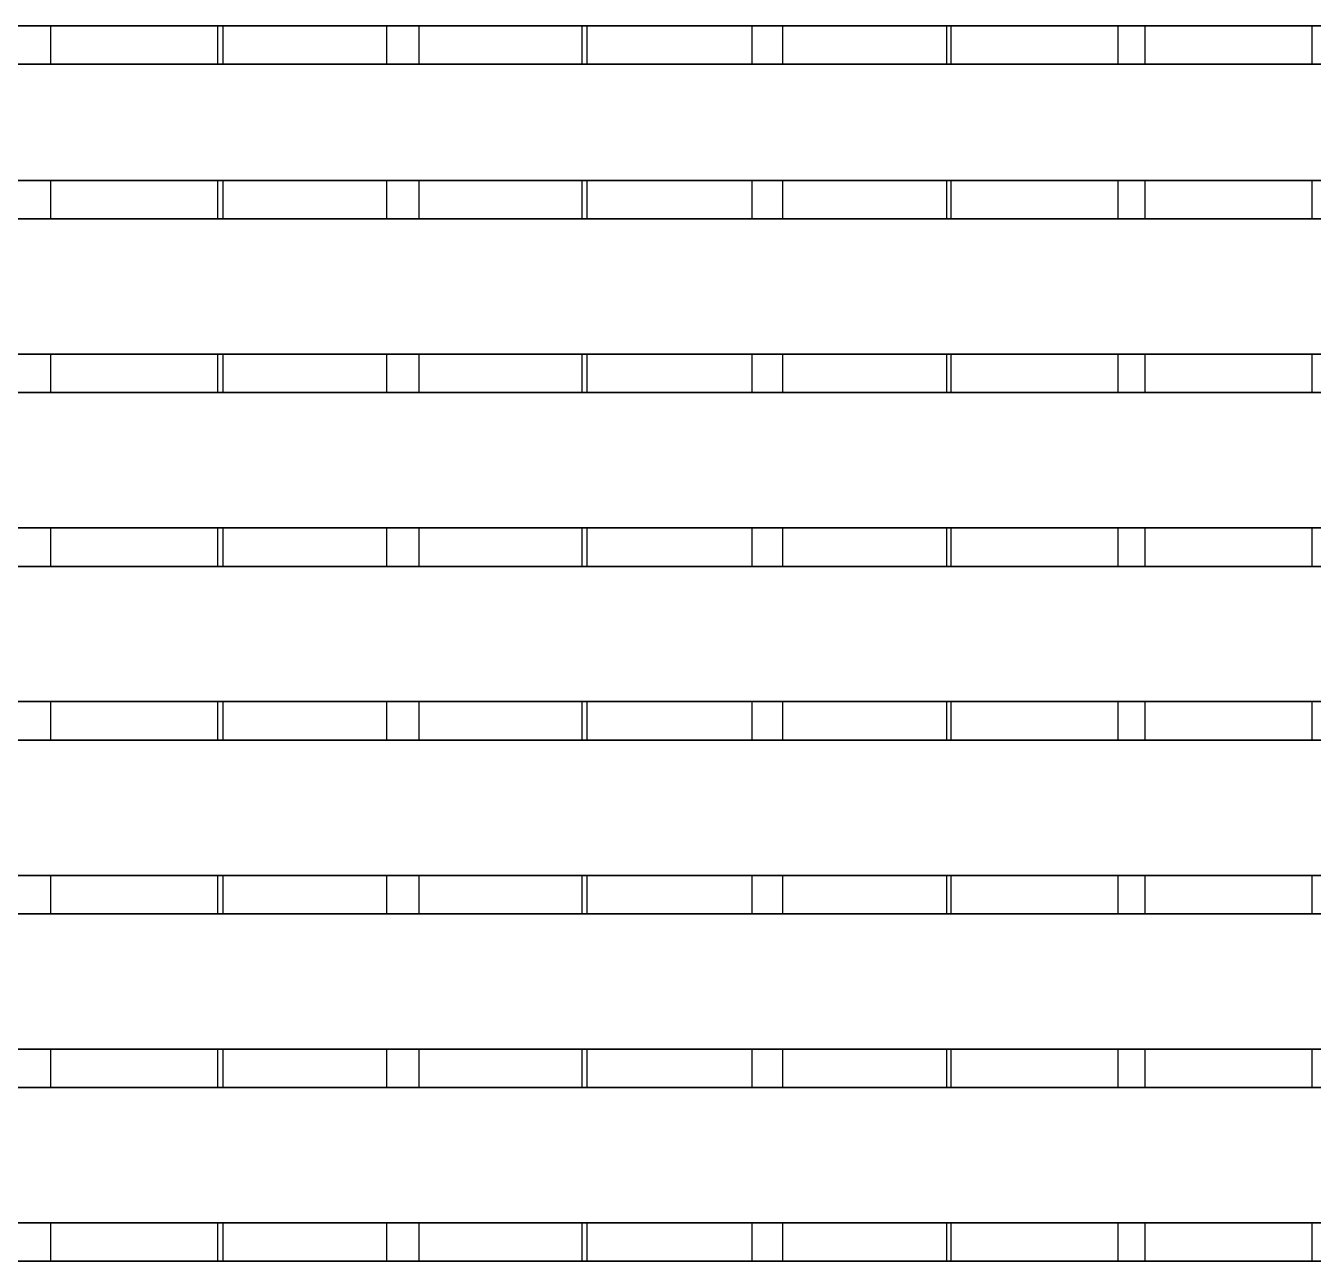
# Model space of a CAD drawing. Header units: inches. Extents: x -140 to 530, y -422 to 58.
# Drawn here: x 83.1 to 201.7, y -56.2 to 57.6 of the extents above; entities that cross this region are included whole.
import ezdxf

# ---------------------------------------------------------------- set-up
doc = ezdxf.new("R2010")
doc.units = ezdxf.units.IN
doc.header["$MEASUREMENT"] = 0
doc.layers.add('RT1', color=7, linetype='CONTINUOUS')

msp = doc.modelspace()

# ---------------------------------------------------------------- linework, layer by layer
at = {"layer": 'RT1'}
for points in [[(-93.87, 57.58, 132), (257.37, 57.58, 132), (257.37, 54.03, 132), (-93.87, 54.03, 132)], [(-93.87, 57.58, 132), (-93.87, 57.58, 133.46), (257.37, 57.58, 133.46), (257.37, 57.58, 132)], [(81.74, 57.58, 191.98), (303.75, 57.58, 118), (303.29, 57.58, 116.62), (81.28, 57.58, 190.59)], [(81.74, 54.03, 191.98), (303.75, 54.03, 118), (303.75, 57.58, 118), (81.74, 57.58, 191.98)], [(85.32, 57.58, 190.79), (100.75, 57.58, 132.37), (99.34, 57.58, 132), (83.91, 57.58, 190.41)], [(85.32, 54.03, 190.79), (100.75, 54.03, 132.37), (100.75, 57.58, 132.37), (85.32, 57.58, 190.79)], [(101.2, 54.03, 132.45), (116.33, 54.03, 180.43), (116.33, 57.58, 180.43), (101.2, 57.58, 132.45)], [(101.2, 57.58, 132.45), (116.33, 57.58, 180.43), (117.72, 57.58, 179.99), (102.59, 57.58, 132.01)], [(119.28, 57.58, 179.47), (134.31, 57.58, 132.45), (132.92, 57.58, 132.01), (117.89, 57.58, 179.02)], [(119.28, 54.03, 179.47), (134.31, 54.03, 132.45), (134.31, 57.58, 132.45), (119.28, 57.58, 179.47)], [(134.75, 54.03, 132.57), (149.98, 54.03, 169.24), (149.98, 57.58, 169.24), (134.75, 57.58, 132.57)], [(134.75, 57.58, 132.57), (149.98, 57.58, 169.24), (151.32, 57.58, 168.68), (136.09, 57.58, 132.01)], [(152.76, 57.58, 168.31), (167.9, 57.58, 132.58), (166.55, 57.58, 132.01), (151.42, 57.58, 167.74)], [(152.76, 54.03, 168.31), (167.9, 54.03, 132.58), (167.9, 57.58, 132.58), (152.76, 57.58, 168.31)], [(168.28, 54.03, 132.77), (183.68, 54.03, 158.01), (183.68, 57.58, 158.01), (168.28, 57.58, 132.77)], [(168.28, 57.58, 132.77), (183.68, 57.58, 158.01), (184.93, 57.58, 157.25), (169.53, 57.58, 132.02)], [(186.16, 57.58, 157.18), (201.58, 57.58, 132.78), (200.35, 57.58, 132), (184.93, 57.58, 156.41)], [(186.16, 54.03, 157.18), (201.58, 54.03, 132.78), (201.58, 57.58, 132.78), (186.16, 57.58, 157.18)], [(-93.87, 54.03, 132), (257.37, 54.03, 132), (257.37, 54.03, 133.46), (-93.87, 54.03, 133.46)], [(81.74, 54.03, 191.98), (81.28, 54.03, 190.59), (303.29, 54.03, 116.62), (303.75, 54.03, 118)], [(85.32, 54.03, 190.79), (83.91, 54.03, 190.41), (99.34, 54.03, 132), (100.75, 54.03, 132.37)], [(101.2, 54.03, 132.45), (102.59, 54.03, 132.01), (117.72, 54.03, 179.99), (116.33, 54.03, 180.43)], [(119.28, 54.03, 179.47), (117.89, 54.03, 179.02), (132.92, 54.03, 132.01), (134.31, 54.03, 132.45)], [(134.75, 54.03, 132.57), (136.09, 54.03, 132.01), (151.32, 54.03, 168.68), (149.98, 54.03, 169.24)], [(152.76, 54.03, 168.31), (151.42, 54.03, 167.74), (166.55, 54.03, 132.01), (167.9, 54.03, 132.58)], [(168.28, 54.03, 132.77), (169.53, 54.03, 132.02), (184.93, 54.03, 157.25), (183.68, 54.03, 158.01)], [(186.16, 54.03, 157.18), (184.93, 54.03, 156.41), (200.35, 54.03, 132), (201.58, 54.03, 132.78)], [(-93.87, 43.33, 132), (257.37, 43.33, 132), (257.37, 39.79, 132), (-93.87, 39.79, 132)], [(-93.87, 43.33, 132), (-93.87, 43.33, 133.46), (257.37, 43.33, 133.46), (257.37, 43.33, 132)], [(81.74, 43.33, 191.98), (303.75, 43.33, 118), (303.29, 43.33, 116.62), (81.28, 43.33, 190.59)], [(81.74, 39.79, 191.98), (303.75, 39.79, 118), (303.75, 43.33, 118), (81.74, 43.33, 191.98)], [(85.32, 43.33, 190.79), (100.75, 43.33, 132.37), (99.34, 43.33, 132), (83.91, 43.33, 190.41)], [(85.32, 39.79, 190.79), (100.75, 39.79, 132.37), (100.75, 43.33, 132.37), (85.32, 43.33, 190.79)], [(101.2, 39.79, 132.45), (116.33, 39.79, 180.43), (116.33, 43.33, 180.43), (101.2, 43.33, 132.45)], [(101.2, 43.33, 132.45), (116.33, 43.33, 180.43), (117.72, 43.33, 179.99), (102.59, 43.33, 132.01)], [(119.28, 43.33, 179.47), (134.31, 43.33, 132.45), (132.92, 43.33, 132.01), (117.89, 43.33, 179.02)], [(119.28, 39.79, 179.47), (134.31, 39.79, 132.45), (134.31, 43.33, 132.45), (119.28, 43.33, 179.47)], [(134.75, 39.79, 132.57), (149.98, 39.79, 169.24), (149.98, 43.33, 169.24), (134.75, 43.33, 132.57)], [(134.75, 43.33, 132.57), (149.98, 43.33, 169.24), (151.32, 43.33, 168.68), (136.09, 43.33, 132.01)], [(152.76, 43.33, 168.31), (167.9, 43.33, 132.58), (166.55, 43.33, 132.01), (151.42, 43.33, 167.74)], [(152.76, 39.79, 168.31), (167.9, 39.79, 132.58), (167.9, 43.33, 132.58), (152.76, 43.33, 168.31)], [(168.28, 39.79, 132.77), (183.68, 39.79, 158.01), (183.68, 43.33, 158.01), (168.28, 43.33, 132.77)], [(168.28, 43.33, 132.77), (183.68, 43.33, 158.01), (184.93, 43.33, 157.25), (169.53, 43.33, 132.02)], [(186.16, 43.33, 157.18), (201.58, 43.33, 132.78), (200.35, 43.33, 132), (184.93, 43.33, 156.41)], [(186.16, 39.79, 157.18), (201.58, 39.79, 132.78), (201.58, 43.33, 132.78), (186.16, 43.33, 157.18)], [(-93.87, 39.79, 132), (257.37, 39.79, 132), (257.37, 39.79, 133.46), (-93.87, 39.79, 133.46)], [(81.74, 39.79, 191.98), (81.28, 39.79, 190.59), (303.29, 39.79, 116.62), (303.75, 39.79, 118)], [(85.32, 39.79, 190.79), (83.91, 39.79, 190.41), (99.34, 39.79, 132), (100.75, 39.79, 132.37)], [(101.2, 39.79, 132.45), (102.59, 39.79, 132.01), (117.72, 39.79, 179.99), (116.33, 39.79, 180.43)], [(119.28, 39.79, 179.47), (117.89, 39.79, 179.02), (132.92, 39.79, 132.01), (134.31, 39.79, 132.45)], [(134.75, 39.79, 132.57), (136.09, 39.79, 132.01), (151.32, 39.79, 168.68), (149.98, 39.79, 169.24)], [(152.76, 39.79, 168.31), (151.42, 39.79, 167.74), (166.55, 39.79, 132.01), (167.9, 39.79, 132.58)], [(168.28, 39.79, 132.77), (169.53, 39.79, 132.02), (184.93, 39.79, 157.25), (183.68, 39.79, 158.01)], [(186.16, 39.79, 157.18), (184.93, 39.79, 156.41), (200.35, 39.79, 132), (201.58, 39.79, 132.78)], [(-93.87, 27.33, 132), (257.37, 27.33, 132), (257.37, 23.79, 132), (-93.87, 23.79, 132)], [(-93.87, 27.33, 132), (-93.87, 27.33, 133.46), (257.37, 27.33, 133.46), (257.37, 27.33, 132)], [(81.74, 27.33, 191.98), (303.75, 27.33, 118), (303.29, 27.33, 116.62), (81.28, 27.33, 190.59)], [(81.74, 23.79, 191.98), (303.75, 23.79, 118), (303.75, 27.33, 118), (81.74, 27.33, 191.98)], [(85.32, 27.33, 190.79), (100.75, 27.33, 132.37), (99.34, 27.33, 132), (83.91, 27.33, 190.41)], [(85.32, 23.79, 190.79), (100.75, 23.79, 132.37), (100.75, 27.33, 132.37), (85.32, 27.33, 190.79)], [(101.2, 23.79, 132.45), (116.33, 23.79, 180.43), (116.33, 27.33, 180.43), (101.2, 27.33, 132.45)], [(101.2, 27.33, 132.45), (116.33, 27.33, 180.43), (117.72, 27.33, 179.99), (102.59, 27.33, 132.01)], [(119.28, 27.33, 179.47), (134.31, 27.33, 132.45), (132.92, 27.33, 132.01), (117.89, 27.33, 179.02)], [(119.28, 23.79, 179.47), (134.31, 23.79, 132.45), (134.31, 27.33, 132.45), (119.28, 27.33, 179.47)], [(134.75, 23.79, 132.57), (149.98, 23.79, 169.24), (149.98, 27.33, 169.24), (134.75, 27.33, 132.57)], [(134.75, 27.33, 132.57), (149.98, 27.33, 169.24), (151.32, 27.33, 168.68), (136.09, 27.33, 132.01)], [(152.76, 27.33, 168.31), (167.9, 27.33, 132.58), (166.55, 27.33, 132.01), (151.42, 27.33, 167.74)], [(152.76, 23.79, 168.31), (167.9, 23.79, 132.58), (167.9, 27.33, 132.58), (152.76, 27.33, 168.31)], [(168.28, 23.79, 132.77), (183.68, 23.79, 158.01), (183.68, 27.33, 158.01), (168.28, 27.33, 132.77)], [(168.28, 27.33, 132.77), (183.68, 27.33, 158.01), (184.93, 27.33, 157.25), (169.53, 27.33, 132.02)], [(186.16, 27.33, 157.18), (201.58, 27.33, 132.78), (200.35, 27.33, 132), (184.93, 27.33, 156.41)], [(186.16, 23.79, 157.18), (201.58, 23.79, 132.78), (201.58, 27.33, 132.78), (186.16, 27.33, 157.18)], [(-93.87, 23.79, 132), (257.37, 23.79, 132), (257.37, 23.79, 133.46), (-93.87, 23.79, 133.46)], [(81.74, 23.79, 191.98), (81.28, 23.79, 190.59), (303.29, 23.79, 116.62), (303.75, 23.79, 118)], [(85.32, 23.79, 190.79), (83.91, 23.79, 190.41), (99.34, 23.79, 132), (100.75, 23.79, 132.37)], [(101.2, 23.79, 132.45), (102.59, 23.79, 132.01), (117.72, 23.79, 179.99), (116.33, 23.79, 180.43)], [(119.28, 23.79, 179.47), (117.89, 23.79, 179.02), (132.92, 23.79, 132.01), (134.31, 23.79, 132.45)], [(134.75, 23.79, 132.57), (136.09, 23.79, 132.01), (151.32, 23.79, 168.68), (149.98, 23.79, 169.24)], [(152.76, 23.79, 168.31), (151.42, 23.79, 167.74), (166.55, 23.79, 132.01), (167.9, 23.79, 132.58)], [(168.28, 23.79, 132.77), (169.53, 23.79, 132.02), (184.93, 23.79, 157.25), (183.68, 23.79, 158.01)], [(186.16, 23.79, 157.18), (184.93, 23.79, 156.41), (200.35, 23.79, 132), (201.58, 23.79, 132.78)], [(-93.87, 11.33, 132), (257.37, 11.33, 132), (257.37, 7.79, 132), (-93.87, 7.79, 132)], [(-93.87, 11.33, 132), (-93.87, 11.33, 133.46), (257.37, 11.33, 133.46), (257.37, 11.33, 132)], [(81.74, 11.33, 191.98), (303.75, 11.33, 118), (303.29, 11.33, 116.62), (81.28, 11.33, 190.59)], [(81.74, 7.79, 191.98), (303.75, 7.79, 118), (303.75, 11.33, 118), (81.74, 11.33, 191.98)], [(85.32, 11.33, 190.79), (100.75, 11.33, 132.37), (99.34, 11.33, 132), (83.91, 11.33, 190.41)], [(85.32, 7.79, 190.79), (100.75, 7.79, 132.37), (100.75, 11.33, 132.37), (85.32, 11.33, 190.79)], [(101.2, 7.79, 132.45), (116.33, 7.79, 180.43), (116.33, 11.33, 180.43), (101.2, 11.33, 132.45)], [(101.2, 11.33, 132.45), (116.33, 11.33, 180.43), (117.72, 11.33, 179.99), (102.59, 11.33, 132.01)], [(119.28, 11.33, 179.47), (134.31, 11.33, 132.45), (132.92, 11.33, 132.01), (117.89, 11.33, 179.02)], [(119.28, 7.79, 179.47), (134.31, 7.79, 132.45), (134.31, 11.33, 132.45), (119.28, 11.33, 179.47)], [(134.75, 7.79, 132.57), (149.98, 7.79, 169.24), (149.98, 11.33, 169.24), (134.75, 11.33, 132.57)], [(134.75, 11.33, 132.57), (149.98, 11.33, 169.24), (151.32, 11.33, 168.68), (136.09, 11.33, 132.01)], [(152.76, 11.33, 168.31), (167.9, 11.33, 132.58), (166.55, 11.33, 132.01), (151.42, 11.33, 167.74)], [(152.76, 7.79, 168.31), (167.9, 7.79, 132.58), (167.9, 11.33, 132.58), (152.76, 11.33, 168.31)], [(168.28, 7.79, 132.77), (183.68, 7.79, 158.01), (183.68, 11.33, 158.01), (168.28, 11.33, 132.77)], [(168.28, 11.33, 132.77), (183.68, 11.33, 158.01), (184.93, 11.33, 157.25), (169.53, 11.33, 132.02)], [(186.16, 11.33, 157.18), (201.58, 11.33, 132.78), (200.35, 11.33, 132), (184.93, 11.33, 156.41)], [(186.16, 7.79, 157.18), (201.58, 7.79, 132.78), (201.58, 11.33, 132.78), (186.16, 11.33, 157.18)], [(-93.87, 7.79, 132), (257.37, 7.79, 132), (257.37, 7.79, 133.46), (-93.87, 7.79, 133.46)], [(81.74, 7.79, 191.98), (81.28, 7.79, 190.59), (303.29, 7.79, 116.62), (303.75, 7.79, 118)], [(85.32, 7.79, 190.79), (83.91, 7.79, 190.41), (99.34, 7.79, 132), (100.75, 7.79, 132.37)], [(101.2, 7.79, 132.45), (102.59, 7.79, 132.01), (117.72, 7.79, 179.99), (116.33, 7.79, 180.43)], [(119.28, 7.79, 179.47), (117.89, 7.79, 179.02), (132.92, 7.79, 132.01), (134.31, 7.79, 132.45)], [(134.75, 7.79, 132.57), (136.09, 7.79, 132.01), (151.32, 7.79, 168.68), (149.98, 7.79, 169.24)], [(152.76, 7.79, 168.31), (151.42, 7.79, 167.74), (166.55, 7.79, 132.01), (167.9, 7.79, 132.58)], [(168.28, 7.79, 132.77), (169.53, 7.79, 132.02), (184.93, 7.79, 157.25), (183.68, 7.79, 158.01)], [(186.16, 7.79, 157.18), (184.93, 7.79, 156.41), (200.35, 7.79, 132), (201.58, 7.79, 132.78)], [(-93.87, -4.67, 132), (257.37, -4.67, 132), (257.37, -8.21, 132), (-93.87, -8.21, 132)], [(-93.87, -4.67, 132), (-93.87, -4.67, 133.46), (257.37, -4.67, 133.46), (257.37, -4.67, 132)], [(81.74, -4.67, 191.98), (303.75, -4.67, 118), (303.29, -4.67, 116.62), (81.28, -4.67, 190.59)], [(81.74, -8.21, 191.98), (303.75, -8.21, 118), (303.75, -4.67, 118), (81.74, -4.67, 191.98)], [(85.32, -4.67, 190.79), (100.75, -4.67, 132.37), (99.34, -4.67, 132), (83.91, -4.67, 190.41)], [(85.32, -8.21, 190.79), (100.75, -8.21, 132.37), (100.75, -4.67, 132.37), (85.32, -4.67, 190.79)], [(101.2, -8.21, 132.45), (116.33, -8.21, 180.43), (116.33, -4.67, 180.43), (101.2, -4.67, 132.45)], [(101.2, -4.67, 132.45), (116.33, -4.67, 180.43), (117.72, -4.67, 179.99), (102.59, -4.67, 132.01)], [(119.28, -4.67, 179.47), (134.31, -4.67, 132.45), (132.92, -4.67, 132.01), (117.89, -4.67, 179.02)], [(119.28, -8.21, 179.47), (134.31, -8.21, 132.45), (134.31, -4.67, 132.45), (119.28, -4.67, 179.47)], [(134.75, -8.21, 132.57), (149.98, -8.21, 169.24), (149.98, -4.67, 169.24), (134.75, -4.67, 132.57)], [(134.75, -4.67, 132.57), (149.98, -4.67, 169.24), (151.32, -4.67, 168.68), (136.09, -4.67, 132.01)], [(152.76, -4.67, 168.31), (167.9, -4.67, 132.58), (166.55, -4.67, 132.01), (151.42, -4.67, 167.74)], [(152.76, -8.21, 168.31), (167.9, -8.21, 132.58), (167.9, -4.67, 132.58), (152.76, -4.67, 168.31)], [(168.28, -8.21, 132.77), (183.68, -8.21, 158.01), (183.68, -4.67, 158.01), (168.28, -4.67, 132.77)], [(168.28, -4.67, 132.77), (183.68, -4.67, 158.01), (184.93, -4.67, 157.25), (169.53, -4.67, 132.02)], [(186.16, -4.67, 157.18), (201.58, -4.67, 132.78), (200.35, -4.67, 132), (184.93, -4.67, 156.41)], [(186.16, -8.21, 157.18), (201.58, -8.21, 132.78), (201.58, -4.67, 132.78), (186.16, -4.67, 157.18)], [(-93.87, -8.21, 132), (257.37, -8.21, 132), (257.37, -8.21, 133.46), (-93.87, -8.21, 133.46)], [(81.74, -8.21, 191.98), (81.28, -8.21, 190.59), (303.29, -8.21, 116.62), (303.75, -8.21, 118)], [(85.32, -8.21, 190.79), (83.91, -8.21, 190.41), (99.34, -8.21, 132), (100.75, -8.21, 132.37)], [(101.2, -8.21, 132.45), (102.59, -8.21, 132.01), (117.72, -8.21, 179.99), (116.33, -8.21, 180.43)], [(119.28, -8.21, 179.47), (117.89, -8.21, 179.02), (132.92, -8.21, 132.01), (134.31, -8.21, 132.45)], [(134.75, -8.21, 132.57), (136.09, -8.21, 132.01), (151.32, -8.21, 168.68), (149.98, -8.21, 169.24)], [(152.76, -8.21, 168.31), (151.42, -8.21, 167.74), (166.55, -8.21, 132.01), (167.9, -8.21, 132.58)], [(168.28, -8.21, 132.77), (169.53, -8.21, 132.02), (184.93, -8.21, 157.25), (183.68, -8.21, 158.01)], [(186.16, -8.21, 157.18), (184.93, -8.21, 156.41), (200.35, -8.21, 132), (201.58, -8.21, 132.78)], [(-93.87, -20.67, 132), (257.37, -20.67, 132), (257.37, -24.21, 132), (-93.87, -24.21, 132)], [(-93.87, -20.67, 132), (-93.87, -20.67, 133.46), (257.37, -20.67, 133.46), (257.37, -20.67, 132)], [(81.74, -20.67, 191.98), (303.75, -20.67, 118), (303.29, -20.67, 116.62), (81.28, -20.67, 190.59)], [(81.74, -24.21, 191.98), (303.75, -24.21, 118), (303.75, -20.67, 118), (81.74, -20.67, 191.98)], [(85.32, -20.67, 190.79), (100.75, -20.67, 132.37), (99.34, -20.67, 132), (83.91, -20.67, 190.41)], [(85.32, -24.21, 190.79), (100.75, -24.21, 132.37), (100.75, -20.67, 132.37), (85.32, -20.67, 190.79)], [(101.2, -24.21, 132.45), (116.33, -24.21, 180.43), (116.33, -20.67, 180.43), (101.2, -20.67, 132.45)], [(101.2, -20.67, 132.45), (116.33, -20.67, 180.43), (117.72, -20.67, 179.99), (102.59, -20.67, 132.01)], [(119.28, -20.67, 179.47), (134.31, -20.67, 132.45), (132.92, -20.67, 132.01), (117.89, -20.67, 179.02)], [(119.28, -24.21, 179.47), (134.31, -24.21, 132.45), (134.31, -20.67, 132.45), (119.28, -20.67, 179.47)], [(134.75, -24.21, 132.57), (149.98, -24.21, 169.24), (149.98, -20.67, 169.24), (134.75, -20.67, 132.57)], [(134.75, -20.67, 132.57), (149.98, -20.67, 169.24), (151.32, -20.67, 168.68), (136.09, -20.67, 132.01)], [(152.76, -20.67, 168.31), (167.9, -20.67, 132.58), (166.55, -20.67, 132.01), (151.42, -20.67, 167.74)], [(152.76, -24.21, 168.31), (167.9, -24.21, 132.58), (167.9, -20.67, 132.58), (152.76, -20.67, 168.31)], [(168.28, -24.21, 132.77), (183.68, -24.21, 158.01), (183.68, -20.67, 158.01), (168.28, -20.67, 132.77)], [(168.28, -20.67, 132.77), (183.68, -20.67, 158.01), (184.93, -20.67, 157.25), (169.53, -20.67, 132.02)], [(186.16, -20.67, 157.18), (201.58, -20.67, 132.78), (200.35, -20.67, 132), (184.93, -20.67, 156.41)], [(186.16, -24.21, 157.18), (201.58, -24.21, 132.78), (201.58, -20.67, 132.78), (186.16, -20.67, 157.18)], [(-93.87, -24.21, 132), (257.37, -24.21, 132), (257.37, -24.21, 133.46), (-93.87, -24.21, 133.46)], [(81.74, -24.21, 191.98), (81.28, -24.21, 190.59), (303.29, -24.21, 116.62), (303.75, -24.21, 118)], [(85.32, -24.21, 190.79), (83.91, -24.21, 190.41), (99.34, -24.21, 132), (100.75, -24.21, 132.37)], [(101.2, -24.21, 132.45), (102.59, -24.21, 132.01), (117.72, -24.21, 179.99), (116.33, -24.21, 180.43)], [(119.28, -24.21, 179.47), (117.89, -24.21, 179.02), (132.92, -24.21, 132.01), (134.31, -24.21, 132.45)], [(134.75, -24.21, 132.57), (136.09, -24.21, 132.01), (151.32, -24.21, 168.68), (149.98, -24.21, 169.24)], [(152.76, -24.21, 168.31), (151.42, -24.21, 167.74), (166.55, -24.21, 132.01), (167.9, -24.21, 132.58)], [(168.28, -24.21, 132.77), (169.53, -24.21, 132.02), (184.93, -24.21, 157.25), (183.68, -24.21, 158.01)], [(186.16, -24.21, 157.18), (184.93, -24.21, 156.41), (200.35, -24.21, 132), (201.58, -24.21, 132.78)], [(-93.87, -36.67, 132), (257.37, -36.67, 132), (257.37, -40.21, 132), (-93.87, -40.21, 132)], [(-93.87, -36.67, 132), (-93.87, -36.67, 133.46), (257.37, -36.67, 133.46), (257.37, -36.67, 132)], [(81.74, -36.67, 191.98), (303.75, -36.67, 118), (303.29, -36.67, 116.62), (81.28, -36.67, 190.59)], [(81.74, -40.21, 191.98), (303.75, -40.21, 118), (303.75, -36.67, 118), (81.74, -36.67, 191.98)], [(85.32, -36.67, 190.79), (100.75, -36.67, 132.37), (99.34, -36.67, 132), (83.91, -36.67, 190.41)], [(85.32, -40.21, 190.79), (100.75, -40.21, 132.37), (100.75, -36.67, 132.37), (85.32, -36.67, 190.79)], [(101.2, -40.21, 132.45), (116.33, -40.21, 180.43), (116.33, -36.67, 180.43), (101.2, -36.67, 132.45)], [(101.2, -36.67, 132.45), (116.33, -36.67, 180.43), (117.72, -36.67, 179.99), (102.59, -36.67, 132.01)], [(119.28, -36.67, 179.47), (134.31, -36.67, 132.45), (132.92, -36.67, 132.01), (117.89, -36.67, 179.02)], [(119.28, -40.21, 179.47), (134.31, -40.21, 132.45), (134.31, -36.67, 132.45), (119.28, -36.67, 179.47)], [(134.75, -40.21, 132.57), (149.98, -40.21, 169.24), (149.98, -36.67, 169.24), (134.75, -36.67, 132.57)], [(134.75, -36.67, 132.57), (149.98, -36.67, 169.24), (151.32, -36.67, 168.68), (136.09, -36.67, 132.01)], [(152.76, -36.67, 168.31), (167.9, -36.67, 132.58), (166.55, -36.67, 132.01), (151.42, -36.67, 167.74)], [(152.76, -40.21, 168.31), (167.9, -40.21, 132.58), (167.9, -36.67, 132.58), (152.76, -36.67, 168.31)], [(168.28, -40.21, 132.77), (183.68, -40.21, 158.01), (183.68, -36.67, 158.01), (168.28, -36.67, 132.77)], [(168.28, -36.67, 132.77), (183.68, -36.67, 158.01), (184.93, -36.67, 157.25), (169.53, -36.67, 132.02)], [(186.16, -36.67, 157.18), (201.58, -36.67, 132.78), (200.35, -36.67, 132), (184.93, -36.67, 156.41)], [(186.16, -40.21, 157.18), (201.58, -40.21, 132.78), (201.58, -36.67, 132.78), (186.16, -36.67, 157.18)], [(-93.87, -40.21, 132), (257.37, -40.21, 132), (257.37, -40.21, 133.46), (-93.87, -40.21, 133.46)], [(81.74, -40.21, 191.98), (81.28, -40.21, 190.59), (303.29, -40.21, 116.62), (303.75, -40.21, 118)], [(85.32, -40.21, 190.79), (83.91, -40.21, 190.41), (99.34, -40.21, 132), (100.75, -40.21, 132.37)], [(101.2, -40.21, 132.45), (102.59, -40.21, 132.01), (117.72, -40.21, 179.99), (116.33, -40.21, 180.43)], [(119.28, -40.21, 179.47), (117.89, -40.21, 179.02), (132.92, -40.21, 132.01), (134.31, -40.21, 132.45)], [(134.75, -40.21, 132.57), (136.09, -40.21, 132.01), (151.32, -40.21, 168.68), (149.98, -40.21, 169.24)], [(152.76, -40.21, 168.31), (151.42, -40.21, 167.74), (166.55, -40.21, 132.01), (167.9, -40.21, 132.58)], [(168.28, -40.21, 132.77), (169.53, -40.21, 132.02), (184.93, -40.21, 157.25), (183.68, -40.21, 158.01)], [(186.16, -40.21, 157.18), (184.93, -40.21, 156.41), (200.35, -40.21, 132), (201.58, -40.21, 132.78)], [(-93.87, -52.67, 132), (257.37, -52.67, 132), (257.37, -56.21, 132), (-93.87, -56.21, 132)], [(-93.87, -52.67, 132), (-93.87, -52.67, 133.46), (257.37, -52.67, 133.46), (257.37, -52.67, 132)], [(81.74, -52.67, 191.98), (303.75, -52.67, 118), (303.29, -52.67, 116.62), (81.28, -52.67, 190.59)], [(81.74, -56.21, 191.98), (303.75, -56.21, 118), (303.75, -52.67, 118), (81.74, -52.67, 191.98)], [(85.32, -52.67, 190.79), (100.75, -52.67, 132.37), (99.34, -52.67, 132), (83.91, -52.67, 190.41)], [(85.32, -56.21, 190.79), (100.75, -56.21, 132.37), (100.75, -52.67, 132.37), (85.32, -52.67, 190.79)], [(101.2, -56.21, 132.45), (116.33, -56.21, 180.43), (116.33, -52.67, 180.43), (101.2, -52.67, 132.45)], [(101.2, -52.67, 132.45), (116.33, -52.67, 180.43), (117.72, -52.67, 179.99), (102.59, -52.67, 132.01)], [(119.28, -52.67, 179.47), (134.31, -52.67, 132.45), (132.92, -52.67, 132.01), (117.89, -52.67, 179.02)], [(119.28, -56.21, 179.47), (134.31, -56.21, 132.45), (134.31, -52.67, 132.45), (119.28, -52.67, 179.47)], [(134.75, -56.21, 132.57), (149.98, -56.21, 169.24), (149.98, -52.67, 169.24), (134.75, -52.67, 132.57)], [(134.75, -52.67, 132.57), (149.98, -52.67, 169.24), (151.32, -52.67, 168.68), (136.09, -52.67, 132.01)], [(152.76, -52.67, 168.31), (167.9, -52.67, 132.58), (166.55, -52.67, 132.01), (151.42, -52.67, 167.74)], [(152.76, -56.21, 168.31), (167.9, -56.21, 132.58), (167.9, -52.67, 132.58), (152.76, -52.67, 168.31)], [(168.28, -56.21, 132.77), (183.68, -56.21, 158.01), (183.68, -52.67, 158.01), (168.28, -52.67, 132.77)], [(168.28, -52.67, 132.77), (183.68, -52.67, 158.01), (184.93, -52.67, 157.25), (169.53, -52.67, 132.02)], [(186.16, -52.67, 157.18), (201.58, -52.67, 132.78), (200.35, -52.67, 132), (184.93, -52.67, 156.41)], [(186.16, -56.21, 157.18), (201.58, -56.21, 132.78), (201.58, -52.67, 132.78), (186.16, -52.67, 157.18)], [(-93.87, -56.21, 132), (257.37, -56.21, 132), (257.37, -56.21, 133.46), (-93.87, -56.21, 133.46)], [(81.74, -56.21, 191.98), (81.28, -56.21, 190.59), (303.29, -56.21, 116.62), (303.75, -56.21, 118)], [(85.32, -56.21, 190.79), (83.91, -56.21, 190.41), (99.34, -56.21, 132), (100.75, -56.21, 132.37)], [(101.2, -56.21, 132.45), (102.59, -56.21, 132.01), (117.72, -56.21, 179.99), (116.33, -56.21, 180.43)], [(119.28, -56.21, 179.47), (117.89, -56.21, 179.02), (132.92, -56.21, 132.01), (134.31, -56.21, 132.45)], [(134.75, -56.21, 132.57), (136.09, -56.21, 132.01), (151.32, -56.21, 168.68), (149.98, -56.21, 169.24)], [(152.76, -56.21, 168.31), (151.42, -56.21, 167.74), (166.55, -56.21, 132.01), (167.9, -56.21, 132.58)], [(168.28, -56.21, 132.77), (169.53, -56.21, 132.02), (184.93, -56.21, 157.25), (183.68, -56.21, 158.01)], [(186.16, -56.21, 157.18), (184.93, -56.21, 156.41), (200.35, -56.21, 132), (201.58, -56.21, 132.78)]]:
    msp.add_3dface(points, dxfattribs=at)

doc.saveas('drawing.dxf')
